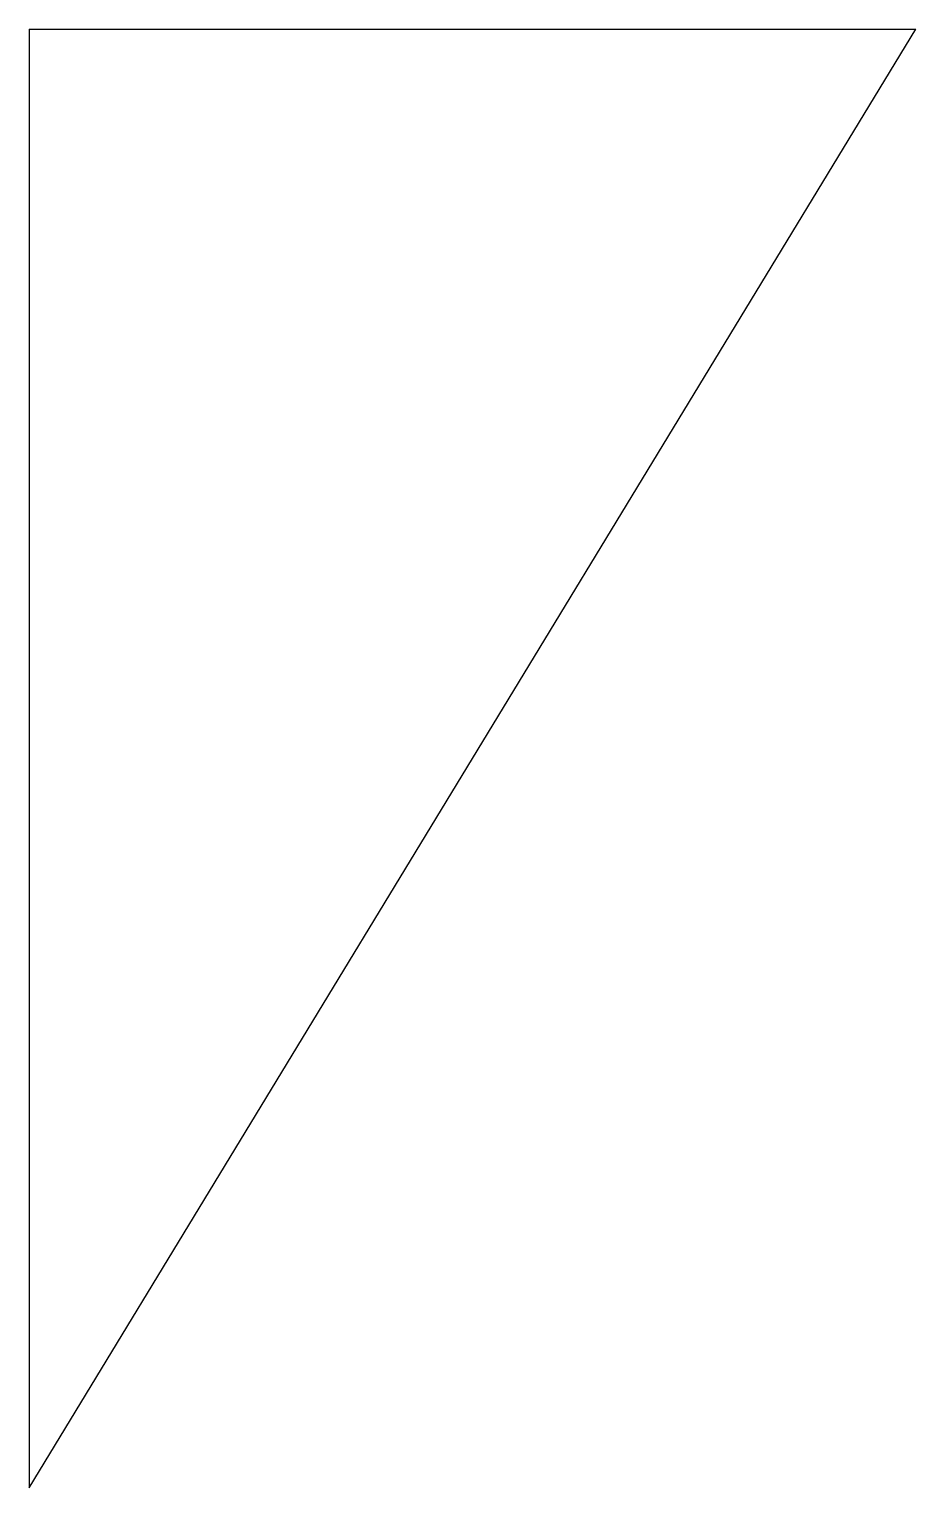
# Model space of a CAD drawing. Header units: millimetres. Extents: x 0 to 155, y -255 to 0.
import ezdxf

# ---------------------------------------------------------------- set-up
doc = ezdxf.new("R2010")
doc.units = ezdxf.units.MM
doc.layers.get('0').update_dxf_attribs({"linetype": 'CONTINUOUS'})

msp = doc.modelspace()

# ---------------------------------------------------------------- linework, layer by layer
for p, q in [((0, 0), (155, 0)), ((0, 0), (0, -255)), ((0, -255), (155, 0))]:
    msp.add_line(p, q)

doc.saveas('drawing.dxf')
